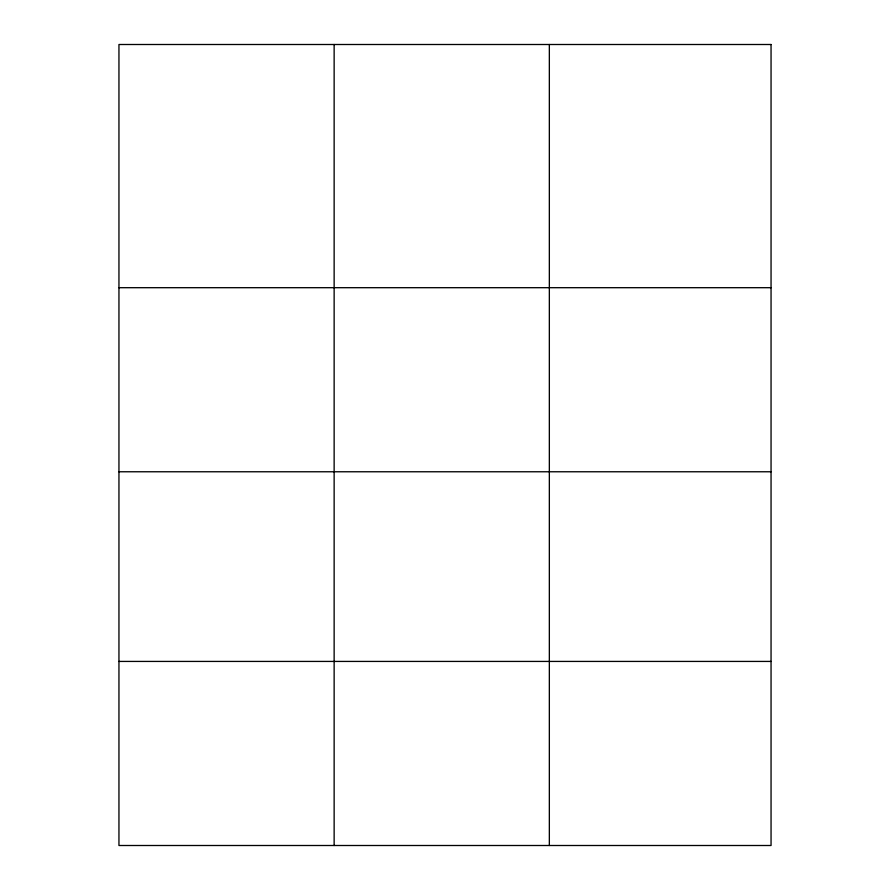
<?xml version="1.0" encoding="UTF-8"?>
<svg xmlns="http://www.w3.org/2000/svg" width="890" height="890" viewBox="0 0 890 890"><rect width="100%" height="100%" fill="white"/><g stroke="black" fill="none" stroke-linecap="round" stroke-linejoin="round"><path stroke-width="1.33" d="M118.949 287.693L771.052 287.693M118.949 471.767L771.052 471.767M118.949 661.426L771.052 661.426M549.341 44.5L549.341 845.5M334.139 44.5L334.139 845.5M771.052 44.5L118.949 44.5L118.949 845.5L771.052 845.5L771.052 44.5"/></g></svg>
